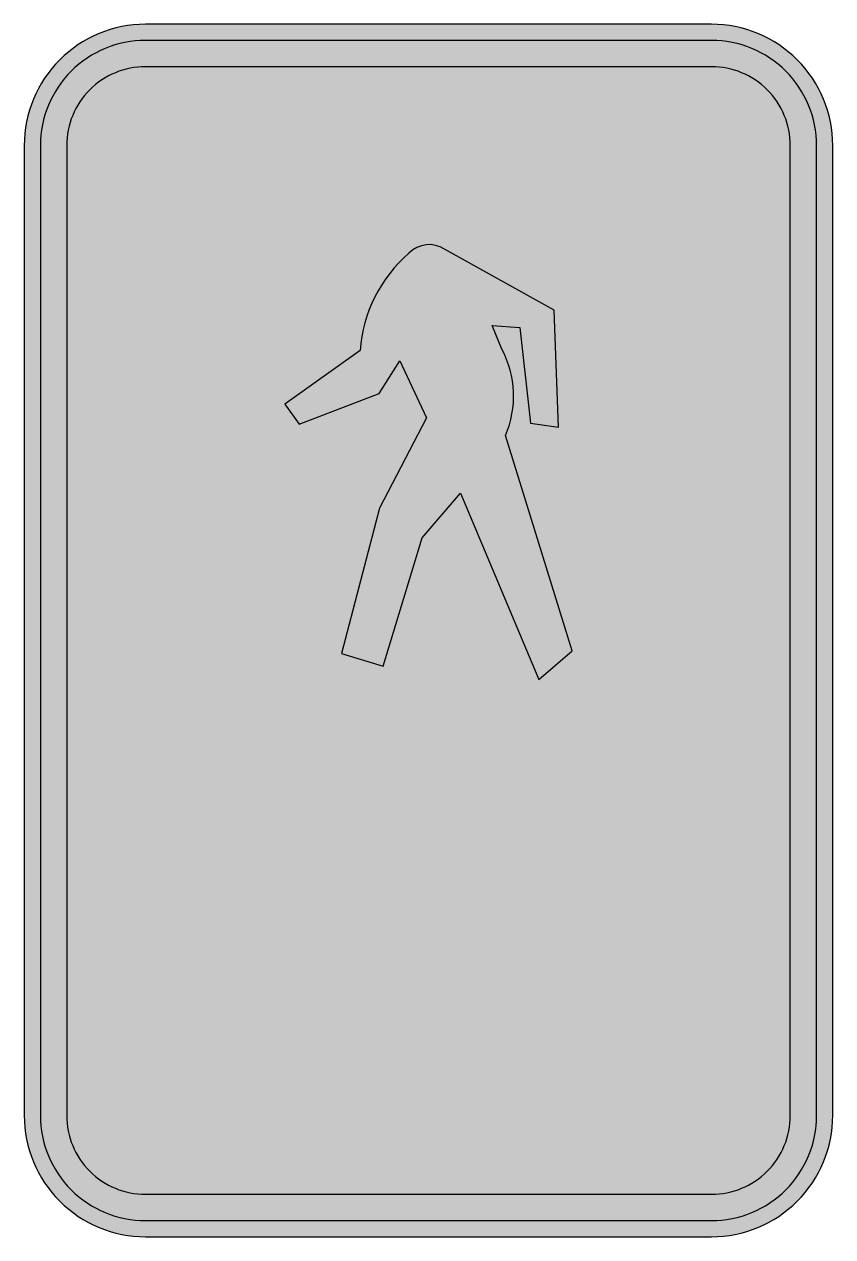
# Model space of a CAD drawing. Header units: millimetres. Extents: x -200 to 200, y -300 to 300.
import ezdxf

# ---------------------------------------------------------------- set-up
doc = ezdxf.new("R2010")
doc.units = ezdxf.units.MM
doc.header["$LTSCALE"] = 10
doc.header["$MEASUREMENT"] = 0
doc.layers.get('0').update_dxf_attribs({"linetype": 'CONTINUOUS'})

msp = doc.modelspace()

# ---------------------------------------------------------------- hatches: boundary and pattern name
h = msp.add_hatch(color=255)
h.dxf.hatch_style = 1
h.paths.add_polyline_path([(140, 300), (-140, 300, 0.414214), (-200, 240), (-200, -240, 0.414214), (-140, -300), (140, -300, 0.414214), (200, -240), (200, 240, 0.414214)])
h.paths.add_polyline_path([(-140, 292), (140, 292, -0.414214), (192, 240), (192, -240, -0.414214), (140, -292), (-140, -292, -0.414214), (-192, -240), (-192, 240, -0.414214)], flags=16)
h.paths.add_polyline_path([(-140, 279), (140, 279, -0.414214), (179, 240), (179, -240, -0.414214), (140, -279), (-140, -279, -0.414214), (-179, -240), (-179, 240, -0.414214)], flags=0)
h.paths.add_polyline_path([(-9.65, 186.77, -0.35811), (7.9, 188.68), (62.11, 158.48), (64.37, 100.67), (50.42, 102.63), (45.16, 149.89), (31.49, 150.88), (36.31, 139.17, -0.227599), (38.09, 96.56), (71.01, -9.99), (54.6, -24.2), (15.88, 67.97), (-3.11, 45.81), (-22.39, -17.63), (-43.04, -11.32), (-24.32, 60.6), (-0.92, 105.17), (-14.25, 133.46), (-24.43, 117.23), (-63.91, 102.06), (-71.01, 112.03), (-33.89, 138.63, -0.198127)], flags=0)
h = msp.add_hatch(color=10)
h.dxf.hatch_style = 1
h.paths.add_polyline_path([(192, 240, 0.414214), (140, 292), (-140, 292, 0.414214), (-192, 240), (-192, -240, 0.414214), (-140, -292), (140, -292, 0.414214), (192, -240)])
h.paths.add_polyline_path([(-179, 240, -0.414214), (-140, 279), (140, 279, -0.414214), (179, 240), (179, -240, -0.414214), (140, -279), (-140, -279, -0.414214), (-179, -240)], flags=16)
h.paths.add_polyline_path([(-71.01, 112.03), (-33.89, 138.63, -0.198127), (-9.65, 186.77, -0.35811), (7.9, 188.68), (62.11, 158.48), (64.37, 100.67), (50.42, 102.63), (45.16, 149.89), (31.49, 150.88), (36.31, 139.17, -0.227599), (38.09, 96.56), (71.01, -9.99), (54.6, -24.2), (15.88, 67.97), (-3.11, 45.81), (-22.39, -17.63), (-43.04, -11.32), (-24.32, 60.6), (-0.92, 105.17), (-14.25, 133.46), (-24.43, 117.23), (-63.91, 102.06)], flags=0)
h = msp.add_hatch(color=255)
h.dxf.hatch_style = 1
edge = h.paths.add_edge_path()
edge.add_line((-140, -279), (140, -279))
edge.add_arc((140, -240), 39, 270, 360)
edge.add_line((179, -240), (179, 240))
edge.add_arc((140, 240), 39, 0, 90)
edge.add_line((140, 279), (-140, 279))
edge.add_arc((-140, 240), 39, 90, 180)
edge.add_line((-179, 240), (-179, -240))
edge.add_arc((-140, -240), 39, 180, 270)
h = msp.add_hatch(color=7)
h.paths.add_polyline_path([(31.49, 150.88), (45.16, 149.89), (50.42, 102.63), (64.37, 100.67), (62.11, 158.48), (7.9, 188.68, 0.35811), (-9.65, 186.77, 0.198127), (-33.89, 138.63), (-71.01, 112.03), (-63.91, 102.06), (-24.43, 117.23), (-14.25, 133.46), (-0.92, 105.17), (-24.32, 60.6), (-43.04, -11.32), (-22.39, -17.63), (-3.11, 45.81), (15.88, 67.97), (54.6, -24.2), (71.01, -9.99), (38.09, 96.56, 0.227599), (36.31, 139.17)])
h.paths.add_polyline_path([(-1.28, 208.96, 1), (-34.5, 208.96, 1)])
h = msp.add_hatch(color=7)
h.paths.add_polyline_path([(-42.45, -106.67), (-35.57, -87.62), (-40.53, -83.46), (-38.69, -80.49), (-19.58, -80.29), (-19.3, -74.2), (-44.58, -74.2), (-51.82, -82.92), (-45.36, -89.3), (-57.28, -128.84, 28.427478), (-51.25, -132.91), (-49.86, -128.48), (2.3, -183.79, 0.491653), (9.62, -194.4), (12.84, -207.43), (10.38, -207.43), (10.38, -212.07), (20.1, -212.07), (20.1, -207.43), (17.06, -207.43), (13.64, -193.57, 0.196502), (17.73, -188.97), (32.49, -186.27, 3.112944), (54.24, -130.33), (37.9, -108.89), (40.14, -102.59, 0.059217), (56.33, -96.12, 0.649008), (55.66, -90.37), (14.15, -93.31, 0.513088), (13.83, -96.96, 0.04135), (31.94, -102.27), (30.06, -106.95)])
h.paths.add_polyline_path([(27.46, -115.19), (8.98, -174.19), (6.31, -163.68), (8.95, -163.68), (8.95, -159.16), (-0.65, -159.16), (-0.65, -163.68), (2.05, -163.68), (4.79, -174.45), (-47.08, -119.43), (-46.11, -115.54)], flags=16)
h.paths.add_polyline_path([(34.67, -120.61), (46.92, -136.12, 0.226465), (31.04, -177.59), (15.53, -180.63)], flags=16)
h.paths.add_polyline_path([(-60.39, -139.13), (-60.64, -139.97, -0.187835), (-83.5, -169.36, 2.374296), (-77.91, -174.75, 0.20497), (-54.72, -143.8, -22.416211)], flags=16)
h.paths.add_polyline_path([(53.7, -144.7), (73.14, -169.32), (41.72, -175.49, -0.210989)], flags=16)
h.paths.add_polyline_path([(60.85, -139.01, -3.029519), (43.1, -184.34), (78.5, -177.88, 1.44703), (83.48, -168.71)], flags=16)

# ---------------------------------------------------------------- linework, layer by layer
at = {"color": 7}
for p, q in [((62.11, 158.48), (7.9, 188.68)), ((64.37, 100.67), (62.11, 158.48)), ((36.31, 139.17), (31.49, 150.88)), ((31.49, 150.88), (45.16, 149.89)), ((45.16, 149.89), (50.42, 102.63)), ((-33.89, 138.63), (-71.01, 112.03)), ((-24.43, 117.23), (-14.25, 133.46)), ((-14.25, 133.46), (-0.92, 105.17)), ((-63.91, 102.06), (-24.43, 117.23)), ((-71.01, 112.03), (-63.91, 102.06)), ((-0.92, 105.17), (-24.32, 60.6)), ((50.42, 102.63), (64.37, 100.67)), ((71.01, -9.99), (38.09, 96.56)), ((-3.11, 45.81), (15.88, 67.97)), ((15.88, 67.97), (54.6, -24.2)), ((-24.32, 60.6), (-43.04, -11.32)), ((-22.39, -17.63), (-3.11, 45.81)), ((-43.04, -11.32), (-22.39, -17.63)), ((54.6, -24.2), (71.01, -9.99))]:
    msp.add_line(p, q, dxfattribs=at)
msp.add_lwpolyline([(-140, -300), (140, -300, 0.414214), (200, -240), (200, 240, 0.414214), (140, 300), (-140, 300, 0.414214), (-200, 240), (-200, -240, 0.414214)], format="xyb", close=True)
at = {"color": 10}
for points in [[(-140, -292), (140, -292, 0.414214), (192, -240), (192, 240, 0.414214), (140, 292), (-140, 292, 0.414214), (-192, 240), (-192, -240, 0.414214)], [(-140, -279), (140, -279, 0.414214), (179, -240), (179, 240, 0.414214), (140, 279), (-140, 279, 0.414214), (-179, 240), (-179, -240, 0.414214)]]:
    msp.add_lwpolyline(points, format="xyb", close=True, dxfattribs=at)
at = {"color": 7}
for centre, radius, start, end in [((36.6, 133.32), 70.68, 130.86991, 175.69666), ((0.29, 177.05), 13.91, 56.81546, 135.62728), ((-7.18, 116.01), 49.27, 336.75129, 28.0394)]:
    msp.add_arc(centre, radius, start, end, dxfattribs=at)

doc.saveas('drawing.dxf')
